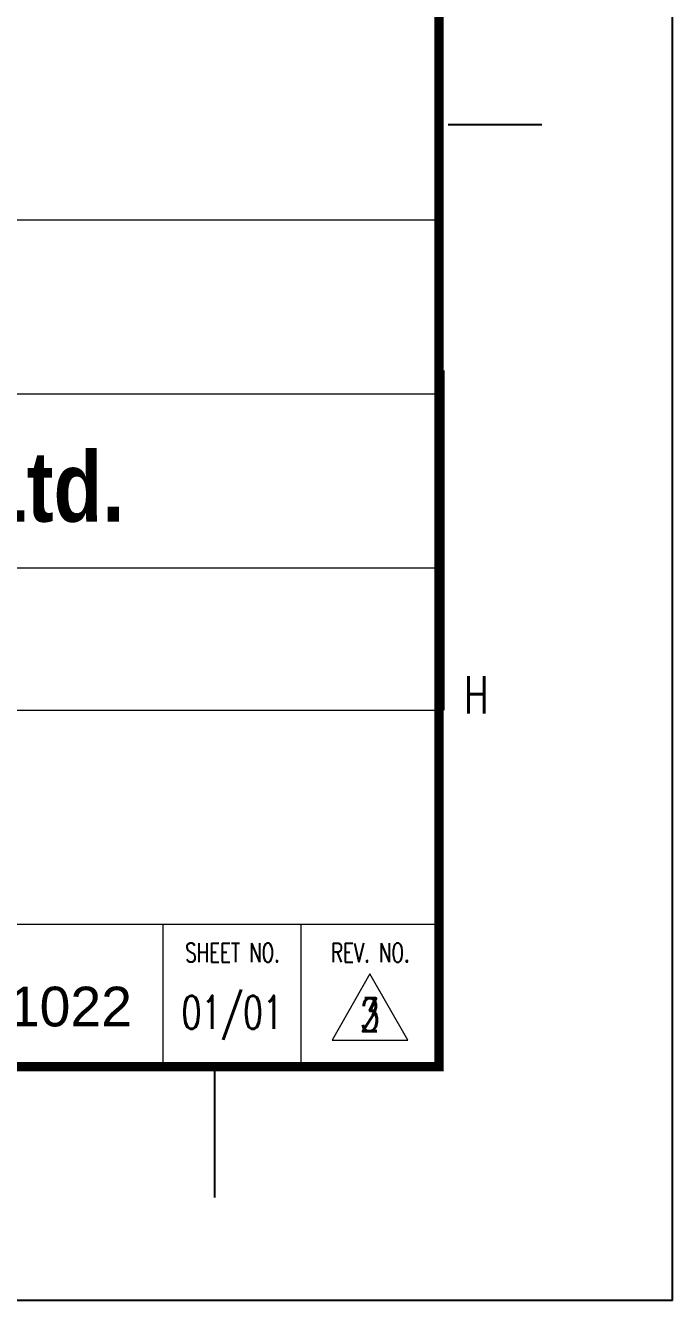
# Model space of a CAD drawing. Header units: millimetres. Extents: x 0 to 91981, y -132907 to 77676.
# Drawn here: x 49113 to 52051, y 41985 to 47770 of the extents above; entities that cross this region are included whole.
import ezdxf
from ezdxf.enums import TextEntityAlignment as Align

# ---------------------------------------------------------------- set-up
doc = ezdxf.new("R2010")
doc.units = ezdxf.units.MM
doc.header["$LTSCALE"] = 60
for name, color, linetype in [('BODER', 7, 'Continuous'), ('border', 130, 'Continuous'), ('CON-R', 1, 'Continuous'), ('FORM', 7, 'Continuous')]:
    doc.layers.add(name, color=color, linetype=linetype)
doc.styles.add('Arial', font='arial.ttf', dxfattribs={"height": 0.2})
doc.styles.add('Logo', font='ARIALNB.TTF', dxfattribs={"width": 0.8})
doc.styles.add('ROMANS', font='ROMANS.shx', dxfattribs={"width": 0.8})

# ---------------------------------------------------------------- blocks, each defined once
blk = doc.blocks.new('JNKLOGO')
at = {"layer": 'FORM', "color": 1, "const_width": 20}
blk.add_lwpolyline([(5218.1, 519.6, 1), (5238.1, 519.6, 1)], format="xyb", close=True, dxfattribs=at)
blk.add_lwpolyline([(5288.1, 519.6), (5288.1, 419.6)], dxfattribs=at)
for points in [[(5188.1, 409.6), (5188.1, 404.6, 1), (5228.1, 404.6), (5228.1, 484.6)], [(5328.1, 469.6), (5313.1, 469.6, 1), (5313.1, 419.6), (5328.1, 419.6)], [(5288.1, 437.1, 0.583333), (5228.1, 437.1, 0.583333)]]:
    blk.add_lwpolyline(points, format="xyb", dxfattribs=at)
at = {"layer": 'FORM', "color": 1, "style": 'Logo'}
for s, height, p in [('JNK Heaters Co., Ltd.', 80, (5378.1, 409.6)), ('Heaters', 25, (5245, 375))]:
    blk.add_text(s, height=height, dxfattribs=at).set_placement(p)
blk = doc.blocks.new('TITLE')
at = {"color": 7}
for p, q in [((841, 0), (841, 594.854)), ((824.024, 88.945), (831.098, 88.945)), ((823.671, 70.335), (823.671, 44.638)), ((806.341, 17.683), (806.341, 7.78)), ((841, 0), (0, 0))]:
    blk.add_line(p, q, dxfattribs=at)
at = {"color": 7, "lineweight": 0}
for p, q in [((699.671, 44.638), (823.671, 44.638)), ((699.671, 44.638), (823.671, 44.638)), ((699.671, 44.638), (823.671, 44.638)), ((699.671, 28.465), (823.671, 28.465)), ((802.46, 17.683), (802.46, 28.465)), ((812.889, 17.683), (812.889, 28.465))]:
    blk.add_line(p, q, dxfattribs=at)
at = {"color": 7, "const_width": 0.707}
for points in [[(823.317, 17.329), (823.317, 577.171)], [(28.293, 17.683), (823.671, 17.683)]]:
    blk.add_lwpolyline(points, dxfattribs=at)
at = {"color": 7, "lineweight": 0}
blk.add_lwpolyline([(820.971, 19.678), (818.1, 24.701), (815.229, 19.678)], close=True, dxfattribs=at)
at = {"layer": 'border', "color": 7, "linetype": 'Continuous', "lineweight": 0}
for p, q in [((699.671, 81.726), (823.671, 81.726)), ((699.671, 68.573), (823.671, 68.573)), ((699.671, 55.42), (823.671, 55.42))]:
    blk.add_line(p, q, dxfattribs=at)
at = {"color": 7, "style": 'ROMANS', "width": 0.7}
blk.add_text('H', height=2.829, dxfattribs=at).set_placement((826.146, 45.799), align=Align.MIDDLE)
at = {"color": 7, "lineweight": 0, "style": 'ROMANS', "width": 0.7}
for s, p in [('SHEET NO.', (807.704, 25.59)), ('REV. NO.', (818.132, 25.59))]:
    blk.add_text(s, height=1.4376, dxfattribs=at).set_placement(p, align=Align.CENTER)
at = {"layer": 'BODER', "color": 7, "style": 'ROMANS', "width": 0.7}
for s, p in [('01/01', (807.672, 21.615)), ('2', (818.1, 21.615))]:
    blk.add_text(s, height=2.5, dxfattribs=at).set_placement(p, align=Align.MIDDLE)

msp = doc.modelspace()

# ---------------------------------------------------------------- block references
at = {"linetype": 'ByBlock', "xscale": 59.9999999939999, "yscale": 59.9999999939999, "zscale": 59.9999999939999}
msp.add_blockref('TITLE', (1591.41048, 41984.79921), dxfattribs=at)
at = {"layer": 'CON-R', "xscale": 3.962579310741384, "yscale": 3.962579310741384, "zscale": 3.962579310741384}
msp.add_blockref('JNKLOGO', (24539.96573, 43895.5838), dxfattribs=at)

# ---------------------------------------------------------------- texts
at = {"layer": 'BODER', "color": 7, "style": 'Arial'}
msp.add_text('VP-OL1-MP-608-H-6001/2A-1022', height=180, dxfattribs=at).set_placement((47703.33034, 43228.69145), align=Align.CENTER)
at = {"layer": 'BODER', "color": 7, "style": 'ROMANS', "width": 0.7}
msp.add_text('3', height=150, dxfattribs=at).set_placement((50677.41078, 43281.70023), align=Align.MIDDLE)

doc.saveas('drawing.dxf')
